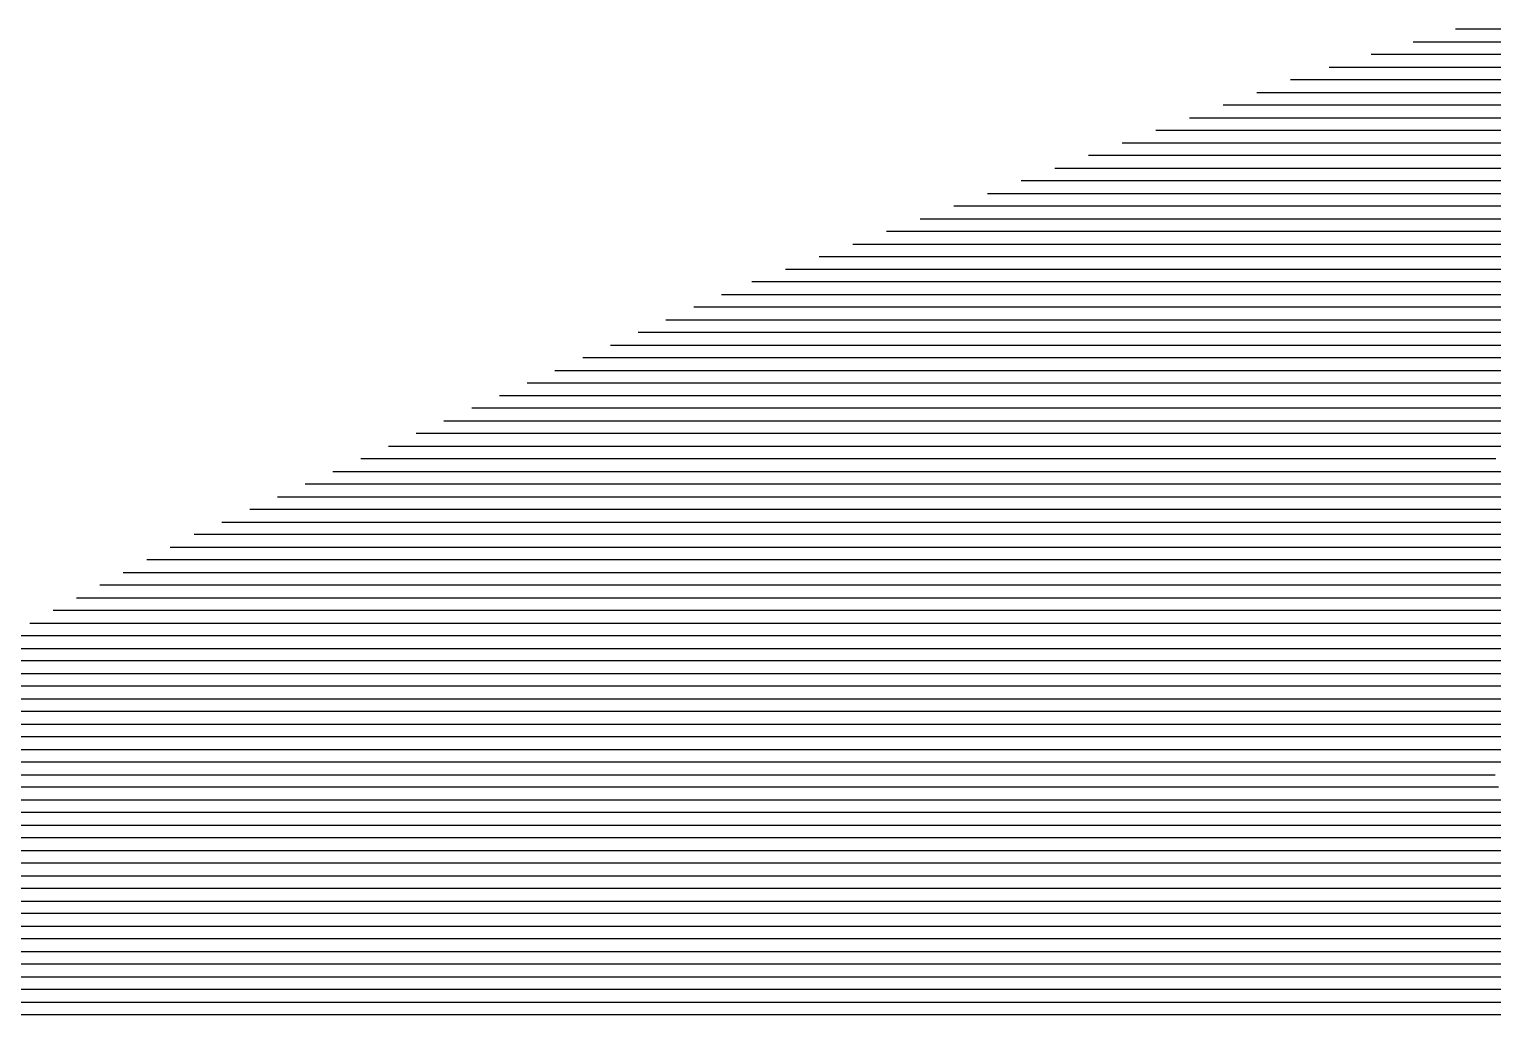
# Model space of a CAD drawing. Header units: metres. Extents: x -7 to 7, y -7 to 7.
# Drawn here: x -3.223 to -2.065, y 5.875 to 6.655 of the extents above; entities that cross this region are included whole.
import ezdxf

# ---------------------------------------------------------------- set-up
doc = ezdxf.new("R2010")
doc.units = ezdxf.units.M

msp = doc.modelspace()

# ---------------------------------------------------------------- linework, layer by layer
for p, q in [((-1.729971, 6.655147, -0.442922), (-2.094464, 6.655147, -0.477378)), ((-2.127797, 6.645147, -0.480285), (-1.727734, 6.645147, -0.442466)), ((-1.725498, 6.635147, -0.44201), (-2.16113, 6.635147, -0.483191)), ((-2.213064, 6.615147, -0.487613), (-2.225063, 6.615147, -0.488732)), ((-2.212141, 6.615147, -0.487524), (-2.213064, 6.615147, -0.487613)), ((-1.721025, 6.615147, -0.441097), (-2.212141, 6.615147, -0.487524)), ((-2.194462, 6.625147, -0.486097), (-1.723261, 6.625147, -0.441553)), ((-2.251707, 6.605147, -0.490972), (-2.210336, 6.605147, -0.487115)), ((-2.210336, 6.605147, -0.487115), (-2.207156, 6.605147, -0.486808)), ((-2.207156, 6.605147, -0.486808), (-1.718788, 6.605147, -0.440641)), ((-2.207608, 6.595147, -0.486617), (-2.278352, 6.595147, -0.493212)), ((-2.20217, 6.595147, -0.486092), (-2.207608, 6.595147, -0.486617)), ((-1.716552, 6.595147, -0.440185), (-2.20217, 6.595147, -0.486092)), ((-2.304996, 6.585147, -0.495452), (-2.204881, 6.585147, -0.486119)), ((-2.204881, 6.585147, -0.486119), (-2.197185, 6.585147, -0.485376)), ((-2.197185, 6.585147, -0.485376), (-1.714315, 6.585147, -0.439729)), ((-2.202153, 6.575147, -0.485621), (-2.331641, 6.575147, -0.497693)), ((-2.1922, 6.575147, -0.48466), (-2.202153, 6.575147, -0.485621)), ((-1.712079, 6.575147, -0.439273), (-2.1922, 6.575147, -0.48466)), ((-2.358285, 6.565147, -0.499933), (-2.199425, 6.565147, -0.485123)), ((-2.199425, 6.565147, -0.485123), (-2.187214, 6.565147, -0.483944)), ((-2.187214, 6.565147, -0.483944), (-1.709842, 6.565147, -0.438817)), ((-2.196697, 6.555147, -0.484626), (-2.38493, 6.555147, -0.502173)), ((-2.182229, 6.555147, -0.483228), (-2.196697, 6.555147, -0.484626)), ((-1.707606, 6.555147, -0.43836), (-2.182229, 6.555147, -0.483228)), ((-2.191242, 6.535147, -0.48363), (-2.438219, 6.535147, -0.506654)), ((-2.411575, 6.545147, -0.504414), (-2.19397, 6.545147, -0.484128)), ((-2.19397, 6.545147, -0.484128), (-2.177243, 6.545147, -0.482512)), ((-2.172258, 6.535147, -0.481796), (-2.191242, 6.535147, -0.48363)), ((-2.177243, 6.545147, -0.482512), (-1.705369, 6.545147, -0.437904)), ((-1.703133, 6.535147, -0.437448), (-2.172258, 6.535147, -0.481796)), ((-2.464864, 6.525147, -0.508894), (-2.188514, 6.525147, -0.483132)), ((-2.188514, 6.525147, -0.483132), (-2.167272, 6.525147, -0.48108)), ((-2.167272, 6.525147, -0.48108), (-1.700896, 6.525147, -0.436992)), ((-2.185786, 6.515147, -0.482634), (-2.491508, 6.515147, -0.511135)), ((-2.162287, 6.515147, -0.480364), (-2.185786, 6.515147, -0.482634)), ((-1.69866, 6.515147, -0.436536), (-2.162287, 6.515147, -0.480364)), ((-2.518153, 6.505147, -0.513375), (-2.183059, 6.505147, -0.482136)), ((-2.183059, 6.505147, -0.482136), (-2.157301, 6.505147, -0.479648)), ((-2.157301, 6.505147, -0.479648), (-1.696423, 6.505147, -0.43608)), ((-2.180331, 6.495147, -0.481638), (-2.544797, 6.495147, -0.515615)), ((-2.152316, 6.495147, -0.478932), (-2.180331, 6.495147, -0.481638)), ((-1.694187, 6.495147, -0.435624), (-2.152316, 6.495147, -0.478932)), ((-2.571442, 6.485147, -0.517856), (-2.177603, 6.485147, -0.48114)), ((-2.177603, 6.485147, -0.48114), (-2.14733, 6.485147, -0.478216)), ((-2.14733, 6.485147, -0.478216), (-1.69195, 6.485147, -0.435168)), ((-2.624731, 6.465147, -0.522336), (-2.172148, 6.465147, -0.480145)), ((-2.174875, 6.475147, -0.480642), (-2.598087, 6.475147, -0.520096)), ((-2.142345, 6.475147, -0.4775), (-2.174875, 6.475147, -0.480642)), ((-2.172148, 6.465147, -0.480145), (-2.137359, 6.465147, -0.476784)), ((-1.689713, 6.475147, -0.434711), (-2.142345, 6.475147, -0.4775)), ((-2.137359, 6.465147, -0.476784), (-1.687477, 6.465147, -0.434255)), ((-2.16942, 6.455147, -0.479647), (-2.651376, 6.455147, -0.524577)), ((-2.132374, 6.455147, -0.476068), (-2.16942, 6.455147, -0.479647)), ((-1.68524, 6.455147, -0.433799), (-2.132374, 6.455147, -0.476068)), ((-2.675438, 6.445147, -0.526561), (-2.661556, 6.445147, -0.525285)), ((-2.661556, 6.445147, -0.525285), (-2.660237, 6.445147, -0.525159)), ((-2.660237, 6.445147, -0.525159), (-2.166692, 6.445147, -0.479149)), ((-2.166692, 6.445147, -0.479149), (-2.127388, 6.445147, -0.475352)), ((-2.127388, 6.445147, -0.475352), (-1.683004, 6.445147, -0.433343)), ((-2.65838, 6.435147, -0.52475), (-2.697405, 6.435147, -0.528338)), ((-2.654673, 6.435147, -0.524397), (-2.65838, 6.435147, -0.52475)), ((-2.163964, 6.435147, -0.478651), (-2.654673, 6.435147, -0.524397)), ((-2.122403, 6.435147, -0.474636), (-2.163964, 6.435147, -0.478651)), ((-1.680767, 6.435147, -0.432887), (-2.122403, 6.435147, -0.474636)), ((-2.719372, 6.425147, -0.530115), (-2.655204, 6.425147, -0.524215)), ((-2.655204, 6.425147, -0.524215), (-2.649108, 6.425147, -0.523634)), ((-2.649108, 6.425147, -0.523634), (-2.161237, 6.425147, -0.478153)), ((-2.161237, 6.425147, -0.478153), (-2.117417, 6.425147, -0.47392)), ((-2.117417, 6.425147, -0.47392), (-1.678531, 6.425147, -0.432431)), ((-2.652028, 6.415147, -0.52368), (-2.741338, 6.415147, -0.531892)), ((-2.643544, 6.415147, -0.522872), (-2.652028, 6.415147, -0.52368)), ((-2.158509, 6.415147, -0.477655), (-2.643544, 6.415147, -0.522872)), ((-2.112432, 6.415147, -0.473204), (-2.158509, 6.415147, -0.477655)), ((-1.676294, 6.415147, -0.431975), (-2.112432, 6.415147, -0.473204)), ((-2.645676, 6.395147, -0.52261), (-2.785272, 6.395147, -0.535446)), ((-2.763305, 6.405147, -0.533669), (-2.648852, 6.405147, -0.523145)), ((-2.648852, 6.405147, -0.523145), (-2.63798, 6.405147, -0.52211)), ((-2.632416, 6.395147, -0.521347), (-2.645676, 6.395147, -0.52261)), ((-2.63798, 6.405147, -0.52211), (-2.155781, 6.405147, -0.477157)), ((-2.153053, 6.395147, -0.476659), (-2.632416, 6.395147, -0.521347)), ((-2.155781, 6.405147, -0.477157), (-2.107446, 6.405147, -0.472488)), ((-2.102461, 6.395147, -0.471772), (-2.153053, 6.395147, -0.476659)), ((-2.107446, 6.405147, -0.472488), (-1.674058, 6.405147, -0.431518)), ((-1.671821, 6.395147, -0.431062), (-2.102461, 6.395147, -0.471772)), ((-2.807239, 6.385147, -0.537223), (-2.6425, 6.385147, -0.522075)), ((-2.6425, 6.385147, -0.522075), (-2.626852, 6.385147, -0.520585)), ((-2.626852, 6.385147, -0.520585), (-2.150326, 6.385147, -0.476161)), ((-2.150326, 6.385147, -0.476161), (-2.097475, 6.385147, -0.471056)), ((-2.097475, 6.385147, -0.471056), (-1.669585, 6.385147, -0.430606)), ((-2.639324, 6.375147, -0.52154), (-2.829206, 6.375147, -0.539)), ((-2.621287, 6.375147, -0.519823), (-2.639324, 6.375147, -0.52154)), ((-2.147598, 6.375147, -0.475663), (-2.621287, 6.375147, -0.519823)), ((-2.09249, 6.375147, -0.47034), (-2.147598, 6.375147, -0.475663)), ((-1.667348, 6.375147, -0.43015), (-2.09249, 6.375147, -0.47034)), ((-2.851173, 6.365147, -0.540777), (-2.636147, 6.365147, -0.521005)), ((-2.636147, 6.365147, -0.521005), (-2.615723, 6.365147, -0.51906)), ((-2.615723, 6.365147, -0.51906), (-2.14487, 6.365147, -0.475166)), ((-2.14487, 6.365147, -0.475166), (-2.087504, 6.365147, -0.469624)), ((-2.087504, 6.365147, -0.469624), (-1.665112, 6.365147, -0.429694)), ((-2.632971, 6.355147, -0.52047), (-2.87314, 6.355147, -0.542554)), ((-2.610159, 6.355147, -0.518298), (-2.632971, 6.355147, -0.52047)), ((-2.142142, 6.355147, -0.474668), (-2.610159, 6.355147, -0.518298)), ((-2.082519, 6.355147, -0.468908), (-2.142142, 6.355147, -0.474668)), ((-1.662875, 6.355147, -0.429238), (-2.082519, 6.355147, -0.468908)), ((-2.895107, 6.345147, -0.544331), (-2.629795, 6.345147, -0.519935)), ((-2.629795, 6.345147, -0.519935), (-2.604595, 6.345147, -0.517536)), ((-2.604595, 6.345147, -0.517536), (-2.139415, 6.345147, -0.47417)), ((-2.139415, 6.345147, -0.47417), (-2.077533, 6.345147, -0.468192)), ((-2.077533, 6.345147, -0.468192), (-1.660639, 6.345147, -0.428782)), ((-2.626619, 6.335147, -0.5194), (-2.917074, 6.335147, -0.546108)), ((-2.59903, 6.335147, -0.516773), (-2.626619, 6.335147, -0.5194)), ((-2.136687, 6.335147, -0.473672), (-2.59903, 6.335147, -0.516773)), ((-2.072548, 6.335147, -0.467476), (-2.136687, 6.335147, -0.473672)), ((-1.658402, 6.335147, -0.428325), (-2.072548, 6.335147, -0.467476)), ((-2.620267, 6.315147, -0.51833), (-2.961008, 6.315147, -0.549662)), ((-2.939041, 6.325147, -0.547885), (-2.623443, 6.325147, -0.518865)), ((-2.623443, 6.325147, -0.518865), (-2.593466, 6.325147, -0.516011)), ((-2.587902, 6.315147, -0.515249), (-2.620267, 6.315147, -0.51833)), ((-2.593466, 6.325147, -0.516011), (-2.133959, 6.325147, -0.473174)), ((-2.131231, 6.315147, -0.472676), (-2.587902, 6.315147, -0.515249)), ((-2.133959, 6.325147, -0.473174), (-2.067562, 6.325147, -0.46676)), ((-2.062577, 6.315147, -0.466044), (-2.131231, 6.315147, -0.472676)), ((-2.067562, 6.325147, -0.46676), (-1.656166, 6.325147, -0.427869)), ((-2.982975, 6.305147, -0.551439), (-2.617091, 6.305147, -0.517795)), ((-2.617091, 6.305147, -0.517795), (-2.582338, 6.305147, -0.514486)), ((-2.582338, 6.305147, -0.514486), (-2.128504, 6.305147, -0.472178)), ((-2.128504, 6.305147, -0.472178), (-2.057591, 6.305147, -0.465328)), ((-2.613915, 6.295147, -0.51726), (-3.004942, 6.295147, -0.553216)), ((-2.576773, 6.295147, -0.513724), (-2.613915, 6.295147, -0.51726)), ((-2.125776, 6.295147, -0.47168), (-2.576773, 6.295147, -0.513724)), ((-2.052606, 6.295147, -0.464612), (-2.125776, 6.295147, -0.47168)), ((-3.026909, 6.285147, -0.554993), (-2.610739, 6.285147, -0.516725)), ((-2.610739, 6.285147, -0.516725), (-2.571209, 6.285147, -0.512962)), ((-2.571209, 6.285147, -0.512962), (-2.123048, 6.285147, -0.471182)), ((-2.123048, 6.285147, -0.471182), (-2.04762, 6.285147, -0.463896)), ((-2.607563, 6.275147, -0.51619), (-3.048876, 6.275147, -0.55677)), ((-2.565645, 6.275147, -0.5122), (-2.607563, 6.275147, -0.51619)), ((-2.12032, 6.275147, -0.470684), (-2.565645, 6.275147, -0.5122)), ((-2.042635, 6.275147, -0.46318), (-2.12032, 6.275147, -0.470684)), ((-3.070843, 6.265147, -0.558547), (-2.604387, 6.265147, -0.515655)), ((-2.604387, 6.265147, -0.515655), (-2.560081, 6.265147, -0.511437)), ((-2.560081, 6.265147, -0.511437), (-2.117593, 6.265147, -0.470187)), ((-2.117593, 6.265147, -0.470187), (-2.037649, 6.265147, -0.462464)), ((-3.111976, 6.245147, -0.561825), (-3.0943, 6.245147, -0.560222)), ((-3.0943, 6.245147, -0.560222), (-3.092236, 6.245147, -0.560028)), ((-2.601211, 6.255147, -0.51512), (-3.09281, 6.255147, -0.560324)), ((-3.092236, 6.245147, -0.560028), (-2.598035, 6.245147, -0.514585)), ((-2.554516, 6.255147, -0.510675), (-2.601211, 6.255147, -0.51512)), ((-2.598035, 6.245147, -0.514585), (-2.548952, 6.245147, -0.509913)), ((-2.114865, 6.255147, -0.469689), (-2.554516, 6.255147, -0.510675)), ((-2.548952, 6.245147, -0.509913), (-2.112137, 6.245147, -0.469191)), ((-2.032664, 6.255147, -0.461748), (-2.114865, 6.255147, -0.469689)), ((-2.112137, 6.245147, -0.469191), (-2.027678, 6.245147, -0.461032)), ((-3.090781, 6.235147, -0.55966), (-3.130456, 6.235147, -0.563259)), ((-3.086148, 6.235147, -0.559225), (-3.090781, 6.235147, -0.55966)), ((-2.594859, 6.235147, -0.51405), (-3.086148, 6.235147, -0.559225)), ((-2.543388, 6.235147, -0.50915), (-2.594859, 6.235147, -0.51405)), ((-2.109409, 6.235147, -0.468693), (-2.543388, 6.235147, -0.50915)), ((-2.022693, 6.235147, -0.460316), (-2.109409, 6.235147, -0.468693)), ((-3.148937, 6.225147, -0.564693), (-3.087261, 6.225147, -0.559099)), ((-3.087261, 6.225147, -0.559099), (-3.08006, 6.225147, -0.558423)), ((-3.08006, 6.225147, -0.558423), (-2.591683, 6.225147, -0.513515)), ((-2.591683, 6.225147, -0.513515), (-2.537824, 6.225147, -0.508388)), ((-2.537824, 6.225147, -0.508388), (-2.106682, 6.225147, -0.468195)), ((-2.106682, 6.225147, -0.468195), (-2.017707, 6.225147, -0.4596)), ((-3.083742, 6.215147, -0.558537), (-3.167417, 6.215147, -0.566127)), ((-3.073971, 6.215147, -0.55762), (-3.083742, 6.215147, -0.558537)), ((-2.588507, 6.215147, -0.51298), (-3.073971, 6.215147, -0.55762)), ((-2.53226, 6.215147, -0.507626), (-2.588507, 6.215147, -0.51298)), ((-2.103954, 6.215147, -0.467697), (-2.53226, 6.215147, -0.507626)), ((-2.012722, 6.215147, -0.458884), (-2.103954, 6.215147, -0.467697)), ((-3.185898, 6.205147, -0.567561), (-3.080222, 6.205147, -0.557975)), ((-3.080222, 6.205147, -0.557975), (-3.067883, 6.205147, -0.556817)), ((-3.067883, 6.205147, -0.556817), (-2.585331, 6.205147, -0.512445)), ((-2.585331, 6.205147, -0.512445), (-2.526695, 6.205147, -0.506863)), ((-2.526695, 6.205147, -0.506863), (-2.101226, 6.205147, -0.467199)), ((-2.101226, 6.205147, -0.467199), (-2.007736, 6.205147, -0.458168)), ((-3.076703, 6.195147, -0.557413), (-3.204378, 6.195147, -0.568995)), ((-3.061794, 6.195147, -0.556014), (-3.076703, 6.195147, -0.557413)), ((-2.582155, 6.195147, -0.51191), (-3.061794, 6.195147, -0.556014)), ((-2.521131, 6.195147, -0.506101), (-2.582155, 6.195147, -0.51191)), ((-2.098498, 6.195147, -0.466701), (-2.521131, 6.195147, -0.506101)), ((-2.002751, 6.195147, -0.457452), (-2.098498, 6.195147, -0.466701)), ((-3.069664, 6.175147, -0.55629), (-3.241339, 6.175147, -0.571862)), ((-3.222859, 6.185147, -0.570428), (-3.073183, 6.185147, -0.556852)), ((-3.073183, 6.185147, -0.556852), (-3.055706, 6.185147, -0.555212)), ((-3.049618, 6.175147, -0.554409), (-3.069664, 6.175147, -0.55629)), ((-3.055706, 6.185147, -0.555212), (-2.578979, 6.185147, -0.511375)), ((-2.575803, 6.175147, -0.51084), (-3.049618, 6.175147, -0.554409)), ((-2.578979, 6.185147, -0.511375), (-2.515567, 6.185147, -0.505339)), ((-2.510003, 6.175147, -0.504576), (-2.575803, 6.175147, -0.51084)), ((-2.515567, 6.185147, -0.505339), (-2.095771, 6.185147, -0.466203)), ((-2.093043, 6.175147, -0.465706), (-2.510003, 6.175147, -0.504576)), ((-2.095771, 6.185147, -0.466203), (-1.997765, 6.185147, -0.456736)), ((-1.99278, 6.175147, -0.45602), (-2.093043, 6.175147, -0.465706)), ((-3.25982, 6.165147, -0.573296), (-3.066144, 6.165147, -0.555728)), ((-3.066144, 6.165147, -0.555728), (-3.043529, 6.165147, -0.553606)), ((-3.043529, 6.165147, -0.553606), (-2.572627, 6.165147, -0.510305)), ((-2.572627, 6.165147, -0.510305), (-2.504438, 6.165147, -0.503814)), ((-2.504438, 6.165147, -0.503814), (-2.090315, 6.165147, -0.465208)), ((-2.090315, 6.165147, -0.465208), (-1.987794, 6.165147, -0.455304)), ((-3.062625, 6.155147, -0.555167), (-3.2783, 6.155147, -0.57473)), ((-3.037441, 6.155147, -0.552803), (-3.062625, 6.155147, -0.555167)), ((-2.569451, 6.155147, -0.50977), (-3.037441, 6.155147, -0.552803)), ((-2.498874, 6.155147, -0.503052), (-2.569451, 6.155147, -0.50977)), ((-2.087587, 6.155147, -0.46471), (-2.498874, 6.155147, -0.503052)), ((-1.982809, 6.155147, -0.454588), (-2.087587, 6.155147, -0.46471)), ((-3.296781, 6.145147, -0.576164), (-3.059105, 6.145147, -0.554605)), ((-3.059105, 6.145147, -0.554605), (-3.031352, 6.145147, -0.552001)), ((-3.031352, 6.145147, -0.552001), (-2.566275, 6.145147, -0.509235)), ((-2.566275, 6.145147, -0.509235), (-2.49331, 6.145147, -0.502289)), ((-2.49331, 6.145147, -0.502289), (-2.08486, 6.145147, -0.464212)), ((-2.08486, 6.145147, -0.464212), (-1.977823, 6.145147, -0.453872)), ((-3.055586, 6.135147, -0.554043), (-3.315261, 6.135147, -0.577598)), ((-3.025264, 6.135147, -0.551198), (-3.055586, 6.135147, -0.554043)), ((-2.563099, 6.135147, -0.5087), (-3.025264, 6.135147, -0.551198)), ((-2.487746, 6.135147, -0.501527), (-2.563099, 6.135147, -0.5087)), ((-2.082132, 6.135147, -0.463714), (-2.487746, 6.135147, -0.501527)), ((-1.972838, 6.135147, -0.453156), (-2.082132, 6.135147, -0.463714)), ((-3.333742, 6.125147, -0.579031), (-3.052066, 6.125147, -0.553481)), ((-3.052066, 6.125147, -0.553481), (-3.019176, 6.125147, -0.550395)), ((-3.019176, 6.125147, -0.550395), (-2.559923, 6.125147, -0.508165)), ((-2.559923, 6.125147, -0.508165), (-2.482181, 6.125147, -0.500765)), ((-2.482181, 6.125147, -0.500765), (-2.079404, 6.125147, -0.463216)), ((-2.079404, 6.125147, -0.463216), (-1.967852, 6.125147, -0.45244)), ((-3.370703, 6.105147, -0.581899), (-3.045027, 6.105147, -0.552358)), ((-3.048547, 6.115147, -0.55292), (-3.352222, 6.115147, -0.580465)), ((-3.013087, 6.115147, -0.549592), (-3.048547, 6.115147, -0.55292)), ((-3.045027, 6.105147, -0.552358), (-3.006999, 6.105147, -0.548789)), ((-2.556747, 6.115147, -0.50763), (-3.013087, 6.115147, -0.549592)), ((-3.006999, 6.105147, -0.548789), (-2.553571, 6.105147, -0.507095)), ((-2.476617, 6.115147, -0.500002), (-2.556747, 6.115147, -0.50763)), ((-2.553571, 6.105147, -0.507095), (-2.471053, 6.105147, -0.49924)), ((-2.076676, 6.115147, -0.462718), (-2.476617, 6.115147, -0.500002)), ((-2.471053, 6.105147, -0.49924), (-2.073949, 6.105147, -0.46222)), ((-1.962867, 6.115147, -0.451724), (-2.076676, 6.115147, -0.462718)), ((-2.073949, 6.105147, -0.46222), (-1.957881, 6.105147, -0.451008)), ((-3.041508, 6.095147, -0.551796), (-3.389183, 6.095147, -0.583333)), ((-3.000911, 6.095147, -0.547987), (-3.041508, 6.095147, -0.551796)), ((-2.550395, 6.095147, -0.506561), (-3.000911, 6.095147, -0.547987)), ((-2.465489, 6.095147, -0.498478), (-2.550395, 6.095147, -0.506561)), ((-2.071221, 6.095147, -0.461722), (-2.465489, 6.095147, -0.498478)), ((-1.952896, 6.095147, -0.450292), (-2.071221, 6.095147, -0.461722)), ((-3.407664, 6.085147, -0.584767), (-3.037988, 6.085147, -0.551235)), ((-3.037988, 6.085147, -0.551235), (-2.994822, 6.085147, -0.547184)), ((-2.994822, 6.085147, -0.547184), (-2.547219, 6.085147, -0.506026)), ((-2.547219, 6.085147, -0.506026), (-2.459924, 6.085147, -0.497715)), ((-2.459924, 6.085147, -0.497715), (-2.068493, 6.085147, -0.461224)), ((-2.068493, 6.085147, -0.461224), (-1.94791, 6.085147, -0.449576)), ((-3.034469, 6.075147, -0.550673), (-3.426144, 6.075147, -0.586201)), ((-2.988734, 6.075147, -0.546381), (-3.034469, 6.075147, -0.550673)), ((-2.544043, 6.075147, -0.505491), (-2.988734, 6.075147, -0.546381)), ((-2.45436, 6.075147, -0.496953), (-2.544043, 6.075147, -0.505491)), ((-2.065765, 6.075147, -0.460727), (-2.45436, 6.075147, -0.496953)), ((-1.942925, 6.075147, -0.44886), (-2.065765, 6.075147, -0.460727)), ((-3.444625, 6.065147, -0.587635), (-3.030949, 6.065147, -0.550111)), ((-3.030949, 6.065147, -0.550111), (-2.982645, 6.065147, -0.545578)), ((-2.982645, 6.065147, -0.545578), (-2.540867, 6.065147, -0.504956)), ((-2.540867, 6.065147, -0.504956), (-2.448796, 6.065147, -0.496191)), ((-2.448796, 6.065147, -0.496191), (-2.063038, 6.065147, -0.460229)), ((-3.02743, 6.055147, -0.54955), (-3.463105, 6.055147, -0.589068)), ((-2.976557, 6.055147, -0.544776), (-3.02743, 6.055147, -0.54955)), ((-2.537691, 6.055147, -0.504421), (-2.976557, 6.055147, -0.544776)), ((-2.443232, 6.055147, -0.495428), (-2.537691, 6.055147, -0.504421)), ((-2.06031, 6.055147, -0.459731), (-2.443232, 6.055147, -0.495428)), ((-3.481586, 6.045147, -0.590502), (-3.023911, 6.045147, -0.548988)), ((-3.023911, 6.045147, -0.548988), (-2.970469, 6.045147, -0.543973)), ((-2.970469, 6.045147, -0.543973), (-2.534515, 6.045147, -0.503886)), ((-2.534515, 6.045147, -0.503886), (-2.437667, 6.045147, -0.494666)), ((-2.437667, 6.045147, -0.494666), (-2.057582, 6.045147, -0.459233)), ((-3.512701, 6.025147, -0.59284), (-3.016872, 6.025147, -0.547864)), ((-3.020391, 6.035147, -0.548426), (-3.500066, 6.035147, -0.591936)), ((-2.96438, 6.035147, -0.54317), (-3.020391, 6.035147, -0.548426)), ((-3.016872, 6.025147, -0.547864), (-2.958292, 6.025147, -0.542367)), ((-2.531339, 6.035147, -0.503351), (-2.96438, 6.035147, -0.54317)), ((-2.958292, 6.025147, -0.542367), (-2.528163, 6.025147, -0.502816)), ((-2.432103, 6.035147, -0.493904), (-2.531339, 6.035147, -0.503351)), ((-2.528163, 6.025147, -0.502816), (-2.426539, 6.025147, -0.493141)), ((-2.054854, 6.035147, -0.458735), (-2.432103, 6.035147, -0.493904)), ((-2.426539, 6.025147, -0.493141), (-2.052127, 6.025147, -0.458237)), ((-3.013352, 6.015147, -0.547303), (-3.506215, 6.015147, -0.592009)), ((-2.952203, 6.015147, -0.541564), (-3.013352, 6.015147, -0.547303)), ((-2.524987, 6.015147, -0.502281), (-2.952203, 6.015147, -0.541564)), ((-2.420975, 6.015147, -0.492379), (-2.524987, 6.015147, -0.502281)), ((-2.049399, 6.015147, -0.457739), (-2.420975, 6.015147, -0.492379)), ((-3.49973, 6.005147, -0.591178), (-3.009833, 6.005147, -0.546741)), ((-3.009833, 6.005147, -0.546741), (-2.946115, 6.005147, -0.540762)), ((-2.946115, 6.005147, -0.540762), (-2.521811, 6.005147, -0.501746)), ((-2.521811, 6.005147, -0.501746), (-2.415411, 6.005147, -0.491617)), ((-2.415411, 6.005147, -0.491617), (-2.046671, 6.005147, -0.457241)), ((-3.006313, 5.995147, -0.546179), (-3.493244, 5.995147, -0.590347)), ((-2.940027, 5.995147, -0.539959), (-3.006313, 5.995147, -0.546179)), ((-2.518635, 5.995147, -0.501211), (-2.940027, 5.995147, -0.539959)), ((-2.409846, 5.995147, -0.490854), (-2.518635, 5.995147, -0.501211)), ((-2.043943, 5.995147, -0.456743), (-2.409846, 5.995147, -0.490854)), ((-3.486758, 5.985147, -0.589517), (-3.002794, 5.985147, -0.545618)), ((-3.002794, 5.985147, -0.545618), (-2.933938, 5.985147, -0.539156)), ((-2.933938, 5.985147, -0.539156), (-2.515459, 5.985147, -0.500676)), ((-2.515459, 5.985147, -0.500676), (-2.404282, 5.985147, -0.490092)), ((-2.404282, 5.985147, -0.490092), (-2.041216, 5.985147, -0.456246)), ((-2.999274, 5.975147, -0.545056), (-3.480273, 5.975147, -0.588686)), ((-2.92785, 5.975147, -0.538353), (-2.999274, 5.975147, -0.545056)), ((-2.512283, 5.975147, -0.500141), (-2.92785, 5.975147, -0.538353)), ((-2.398718, 5.975147, -0.48933), (-2.512283, 5.975147, -0.500141)), ((-2.038488, 5.975147, -0.455748), (-2.398718, 5.975147, -0.48933)), ((-3.473787, 5.965147, -0.587855), (-2.995755, 5.965147, -0.544494)), ((-2.992235, 5.955147, -0.543932), (-3.467302, 5.955147, -0.587024)), ((-2.995755, 5.965147, -0.544494), (-2.921762, 5.965147, -0.537551)), ((-2.915673, 5.955147, -0.536748), (-2.992235, 5.955147, -0.543932)), ((-2.921762, 5.965147, -0.537551), (-2.509107, 5.965147, -0.499606)), ((-2.505931, 5.955147, -0.499071), (-2.915673, 5.955147, -0.536748)), ((-2.509107, 5.965147, -0.499606), (-2.393154, 5.965147, -0.488567)), ((-2.387589, 5.955147, -0.487805), (-2.505931, 5.955147, -0.499071)), ((-2.393154, 5.965147, -0.488567), (-2.03576, 5.965147, -0.45525)), ((-2.033032, 5.955147, -0.454752), (-2.387589, 5.955147, -0.487805)), ((-3.460816, 5.945147, -0.586194), (-2.988716, 5.945147, -0.543371)), ((-2.988716, 5.945147, -0.543371), (-2.909585, 5.945147, -0.535945)), ((-2.909585, 5.945147, -0.535945), (-2.502755, 5.945147, -0.498536)), ((-2.502755, 5.945147, -0.498536), (-2.382025, 5.945147, -0.487043)), ((-2.382025, 5.945147, -0.487043), (-2.030305, 5.945147, -0.454254)), ((-2.985196, 5.935147, -0.542809), (-3.454331, 5.935147, -0.585363)), ((-2.903496, 5.935147, -0.535142), (-2.985196, 5.935147, -0.542809)), ((-2.499579, 5.935147, -0.498001), (-2.903496, 5.935147, -0.535142)), ((-2.376461, 5.935147, -0.48628), (-2.499579, 5.935147, -0.498001)), ((-2.027577, 5.935147, -0.453756), (-2.376461, 5.935147, -0.48628)), ((-3.447845, 5.925147, -0.584532), (-2.981677, 5.925147, -0.542247)), ((-2.981677, 5.925147, -0.542247), (-2.897408, 5.925147, -0.53434)), ((-2.897408, 5.925147, -0.53434), (-2.496403, 5.925147, -0.497466)), ((-2.496403, 5.925147, -0.497466), (-2.370897, 5.925147, -0.485518)), ((-2.370897, 5.925147, -0.485518), (-2.024849, 5.925147, -0.453258)), ((-2.978157, 5.915147, -0.541686), (-3.441359, 5.915147, -0.583701)), ((-2.89132, 5.915147, -0.533537), (-2.978157, 5.915147, -0.541686)), ((-2.493227, 5.915147, -0.496931), (-2.89132, 5.915147, -0.533537)), ((-2.365332, 5.915147, -0.484756), (-2.493227, 5.915147, -0.496931)), ((-2.022121, 5.915147, -0.45276), (-2.365332, 5.915147, -0.484756)), ((-3.434874, 5.905147, -0.582871), (-2.974638, 5.905147, -0.541124)), ((-2.974638, 5.905147, -0.541124), (-2.885231, 5.905147, -0.532734)), ((-2.885231, 5.905147, -0.532734), (-2.490051, 5.905147, -0.496396)), ((-2.490051, 5.905147, -0.496396), (-2.359768, 5.905147, -0.483993)), ((-2.359768, 5.905147, -0.483993), (-2.019394, 5.905147, -0.452262)), ((-2.971118, 5.895147, -0.540562), (-3.428388, 5.895147, -0.58204)), ((-3.421903, 5.885147, -0.581209), (-2.967599, 5.885147, -0.540001)), ((-2.879143, 5.895147, -0.531931), (-2.971118, 5.895147, -0.540562)), ((-2.967599, 5.885147, -0.540001), (-2.873054, 5.885147, -0.531128)), ((-2.486875, 5.895147, -0.495861), (-2.879143, 5.895147, -0.531931)), ((-2.873054, 5.885147, -0.531128), (-2.483699, 5.885147, -0.495326)), ((-2.354204, 5.895147, -0.483231), (-2.486875, 5.895147, -0.495861)), ((-2.483699, 5.885147, -0.495326), (-2.34864, 5.885147, -0.482469)), ((-2.016666, 5.895147, -0.451764), (-2.354204, 5.895147, -0.483231)), ((-2.34864, 5.885147, -0.482469), (-2.013938, 5.885147, -0.451267)), ((-2.964079, 5.875147, -0.539439), (-3.415417, 5.875147, -0.580378)), ((-2.866966, 5.875147, -0.530326), (-2.964079, 5.875147, -0.539439)), ((-2.480523, 5.875147, -0.494791), (-2.866966, 5.875147, -0.530326)), ((-2.343075, 5.875147, -0.481707), (-2.480523, 5.875147, -0.494791)), ((-2.01121, 5.875147, -0.450769), (-2.343075, 5.875147, -0.481707))]:
    msp.add_line(p, q)

doc.saveas('drawing.dxf')
